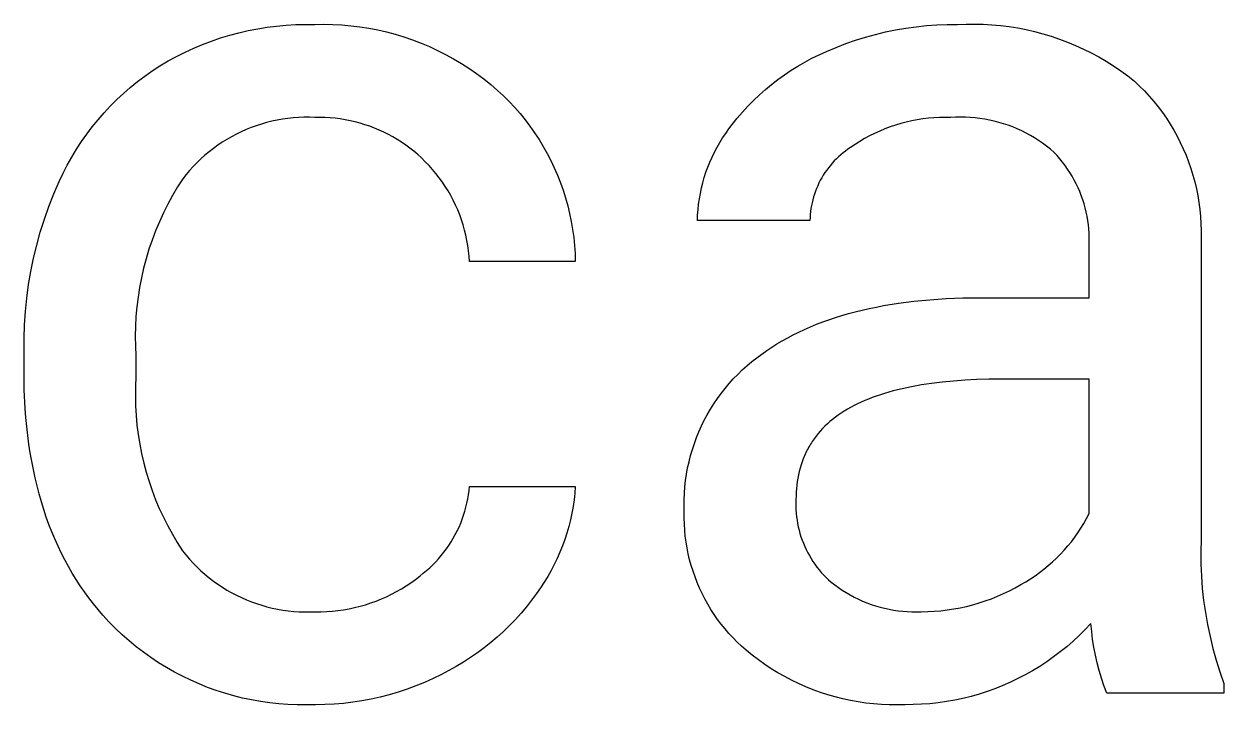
# Model space of a CAD drawing. Header units: millimetres. Extents: x 1422 to 6060, y -58 to 3182.
# Drawn here: x 4941.51 to 4984.08, y 145.73 to 169.88 of the extents above; entities that cross this region are included whole.
import ezdxf

# ---------------------------------------------------------------- set-up
doc = ezdxf.new("R2010")
doc.units = ezdxf.units.MM
doc.header["$MEASUREMENT"] = 0
doc.layers.add('Domyślny', color=7, linetype='Continuous', true_color=0x000000)

msp = doc.modelspace()

# ---------------------------------------------------------------- linework, layer by layer
at = {"layer": 'Domyślny'}
for p, q in [((4950.471, 169.805), (4950.809, 169.836)), ((4950.809, 169.836), (4951.148, 169.856)), ((4951.148, 169.856), (4951.487, 169.864)), ((4951.487, 169.864), (4951.826, 169.862)), ((4951.826, 169.862), (4952.147, 169.867)), ((4952.147, 169.867), (4952.468, 169.861)), ((4952.468, 169.861), (4952.788, 169.844)), ((4952.788, 169.844), (4953.108, 169.816)), ((4973.517, 169.82), (4973.884, 169.846)), ((4973.884, 169.846), (4974.251, 169.86)), ((4974.251, 169.86), (4974.618, 169.862)), ((4974.618, 169.862), (4974.925, 169.874)), ((4974.925, 169.874), (4975.231, 169.877)), ((4975.231, 169.877), (4975.538, 169.869)), ((4975.538, 169.869), (4975.844, 169.852)), ((4975.844, 169.852), (4976.15, 169.823)), ((4948.484, 169.382), (4948.808, 169.48)), ((4948.808, 169.48), (4949.136, 169.567)), ((4949.136, 169.567), (4949.467, 169.643)), ((4949.467, 169.643), (4949.8, 169.708)), ((4949.8, 169.708), (4950.135, 169.762)), ((4950.135, 169.762), (4950.471, 169.805)), ((4953.108, 169.816), (4953.427, 169.777)), ((4953.427, 169.777), (4953.744, 169.727)), ((4953.744, 169.727), (4954.059, 169.666)), ((4954.059, 169.666), (4954.372, 169.595)), ((4954.372, 169.595), (4954.682, 169.512)), ((4954.682, 169.512), (4954.989, 169.419)), ((4954.989, 169.419), (4955.293, 169.316)), ((4971.004, 169.303), (4971.355, 169.412)), ((4971.355, 169.412), (4971.709, 169.509)), ((4971.709, 169.509), (4972.066, 169.595)), ((4972.066, 169.595), (4972.426, 169.669)), ((4972.426, 169.669), (4972.788, 169.731)), ((4972.788, 169.731), (4973.152, 169.782)), ((4973.152, 169.782), (4973.517, 169.82)), ((4976.15, 169.823), (4976.454, 169.785)), ((4976.454, 169.785), (4976.757, 169.736)), ((4976.757, 169.736), (4977.058, 169.678)), ((4977.058, 169.678), (4977.357, 169.609)), ((4977.357, 169.609), (4977.653, 169.53)), ((4977.653, 169.53), (4977.947, 169.442)), ((4977.947, 169.442), (4978.238, 169.343)), ((4947.223, 168.882), (4947.532, 169.023)), ((4947.532, 169.023), (4947.845, 169.153)), ((4947.845, 169.153), (4948.162, 169.273)), ((4948.162, 169.273), (4948.484, 169.382)), ((4955.293, 169.316), (4955.593, 169.202)), ((4955.593, 169.202), (4955.889, 169.077)), ((4955.889, 169.077), (4956.181, 168.943)), ((4969.977, 168.907), (4970.315, 169.05)), ((4970.315, 169.05), (4970.658, 169.182)), ((4970.658, 169.182), (4971.004, 169.303)), ((4978.238, 169.343), (4978.525, 169.235)), ((4978.525, 169.235), (4978.808, 169.117)), ((4978.808, 169.117), (4979.087, 168.99)), ((4979.087, 168.99), (4979.362, 168.854)), ((4946.328, 168.399), (4946.621, 168.57)), ((4946.621, 168.57), (4946.919, 168.731)), ((4946.919, 168.731), (4947.223, 168.882)), ((4956.181, 168.943), (4956.467, 168.799)), ((4956.467, 168.799), (4956.749, 168.645)), ((4956.749, 168.645), (4957.025, 168.481)), ((4969.209, 168.529), (4969.46, 168.664)), ((4969.46, 168.664), (4969.716, 168.79)), ((4969.716, 168.79), (4969.977, 168.907)), ((4979.362, 168.854), (4979.632, 168.708)), ((4979.632, 168.708), (4979.897, 168.554)), ((4979.897, 168.554), (4980.157, 168.391)), ((4945.792, 168.033), (4946.057, 168.221)), ((4946.057, 168.221), (4946.328, 168.399)), ((4957.025, 168.481), (4957.295, 168.307)), ((4957.295, 168.307), (4957.559, 168.125)), ((4968.483, 168.076), (4968.719, 168.235)), ((4968.719, 168.235), (4968.962, 168.387)), ((4968.962, 168.387), (4969.209, 168.529)), ((4980.157, 168.391), (4980.411, 168.219)), ((4980.411, 168.219), (4980.659, 168.039)), ((4945.282, 167.632), (4945.533, 167.837)), ((4945.533, 167.837), (4945.792, 168.033)), ((4957.559, 168.125), (4957.817, 167.934)), ((4957.817, 167.934), (4958.068, 167.733)), ((4958.068, 167.733), (4958.312, 167.525)), ((4967.807, 167.551), (4968.026, 167.734)), ((4968.026, 167.734), (4968.252, 167.909)), ((4968.252, 167.909), (4968.483, 168.076)), ((4980.659, 168.039), (4980.901, 167.85)), ((4980.901, 167.85), (4981.081, 167.679)), ((4944.8, 167.196), (4945.037, 167.418)), ((4945.037, 167.418), (4945.282, 167.632)), ((4958.312, 167.525), (4958.52, 167.33)), ((4958.52, 167.33), (4958.722, 167.128)), ((4967.387, 167.165), (4967.594, 167.362)), ((4967.594, 167.362), (4967.807, 167.551)), ((4981.081, 167.679), (4981.255, 167.503)), ((4981.255, 167.503), (4981.424, 167.32)), ((4981.424, 167.32), (4981.585, 167.132)), ((4944.35, 166.729), (4944.571, 166.967)), ((4944.571, 166.967), (4944.8, 167.196)), ((4958.722, 167.128), (4958.917, 166.919)), ((4958.917, 166.919), (4959.105, 166.704)), ((4966.995, 166.75), (4967.188, 166.961)), ((4967.188, 166.961), (4967.387, 167.165)), ((4981.585, 167.132), (4981.741, 166.938)), ((4981.741, 166.938), (4981.889, 166.739)), ((4943.932, 166.232), (4944.137, 166.484)), ((4944.137, 166.484), (4944.35, 166.729)), ((4950.303, 166.427), (4950.117, 166.381)), ((4950.491, 166.467), (4950.303, 166.427)), ((4950.679, 166.501), (4950.491, 166.467)), ((4950.869, 166.528), (4950.679, 166.501)), ((4951.06, 166.548), (4950.869, 166.528)), ((4951.251, 166.562), (4951.06, 166.548)), ((4951.443, 166.569), (4951.251, 166.562)), ((4951.634, 166.569), (4951.443, 166.569)), ((4951.826, 166.563), (4951.634, 166.569)), ((4952.007, 166.565), (4951.826, 166.563)), ((4952.187, 166.561), (4952.007, 166.565)), ((4952.367, 166.55), (4952.187, 166.561)), ((4952.547, 166.534), (4952.367, 166.55)), ((4952.726, 166.511), (4952.547, 166.534)), ((4952.904, 166.483), (4952.726, 166.511)), ((4953.082, 166.448), (4952.904, 166.483)), ((4953.258, 166.407), (4953.082, 166.448)), ((4959.105, 166.704), (4959.285, 166.483)), ((4959.285, 166.483), (4959.458, 166.255)), ((4966.632, 166.31), (4966.81, 166.533)), ((4966.81, 166.533), (4966.995, 166.75)), ((4972.998, 166.444), (4972.804, 166.4)), ((4973.193, 166.482), (4972.998, 166.444)), ((4973.39, 166.512), (4973.193, 166.482)), ((4973.588, 166.536), (4973.39, 166.512)), ((4973.786, 166.553), (4973.588, 166.536)), ((4973.985, 166.563), (4973.786, 166.553)), ((4974.184, 166.567), (4973.985, 166.563)), ((4974.383, 166.563), (4974.184, 166.567)), ((4974.555, 166.573), (4974.383, 166.563)), ((4974.728, 166.576), (4974.555, 166.573)), ((4974.901, 166.574), (4974.728, 166.576)), ((4975.073, 166.566), (4974.901, 166.574)), ((4975.246, 166.551), (4975.073, 166.566)), ((4975.417, 166.531), (4975.246, 166.551)), ((4975.588, 166.505), (4975.417, 166.531)), ((4975.758, 166.473), (4975.588, 166.505)), ((4975.926, 166.435), (4975.758, 166.473)), ((4976.093, 166.391), (4975.926, 166.435)), ((4981.889, 166.739), (4982.031, 166.535)), ((4982.031, 166.535), (4982.166, 166.327)), ((4943.737, 165.973), (4943.932, 166.232)), ((4949.217, 166.055), (4949.044, 165.971)), ((4949.392, 166.132), (4949.217, 166.055)), ((4949.57, 166.204), (4949.392, 166.132)), ((4949.75, 166.269), (4949.57, 166.204)), ((4949.933, 166.328), (4949.75, 166.269)), ((4950.117, 166.381), (4949.933, 166.328)), ((4953.432, 166.361), (4953.258, 166.407)), ((4953.605, 166.308), (4953.432, 166.361)), ((4953.776, 166.25), (4953.605, 166.308)), ((4953.944, 166.186), (4953.776, 166.25)), ((4954.111, 166.116), (4953.944, 166.186)), ((4954.275, 166.041), (4954.111, 166.116)), ((4954.436, 165.96), (4954.275, 166.041)), ((4959.458, 166.255), (4959.622, 166.022)), ((4959.622, 166.022), (4959.779, 165.783)), ((4966.292, 165.839), (4966.4, 166)), ((4966.4, 166), (4966.513, 166.157)), ((4966.513, 166.157), (4966.632, 166.31)), ((4971.681, 166), (4971.503, 165.911)), ((4971.862, 166.082), (4971.681, 166)), ((4972.046, 166.159), (4971.862, 166.082)), ((4972.232, 166.229), (4972.046, 166.159)), ((4972.42, 166.293), (4972.232, 166.229)), ((4972.611, 166.35), (4972.42, 166.293)), ((4972.804, 166.4), (4972.611, 166.35)), ((4976.259, 166.342), (4976.093, 166.391)), ((4976.422, 166.286), (4976.259, 166.342)), ((4976.584, 166.226), (4976.422, 166.286)), ((4976.743, 166.159), (4976.584, 166.226)), ((4976.9, 166.087), (4976.743, 166.159)), ((4977.055, 166.01), (4976.9, 166.087)), ((4977.207, 165.927), (4977.055, 166.01)), ((4982.166, 166.327), (4982.293, 166.114)), ((4982.293, 166.114), (4982.413, 165.896)), ((4943.372, 165.436), (4943.55, 165.708)), ((4943.55, 165.708), (4943.737, 165.973)), ((4948.386, 165.579), (4948.231, 165.467)), ((4948.546, 165.685), (4948.386, 165.579)), ((4948.708, 165.786), (4948.546, 165.685)), ((4948.875, 165.882), (4948.708, 165.786)), ((4949.044, 165.971), (4948.875, 165.882)), ((4954.595, 165.874), (4954.436, 165.96)), ((4954.75, 165.782), (4954.595, 165.874)), ((4954.903, 165.685), (4954.75, 165.782)), ((4955.052, 165.583), (4954.903, 165.685)), ((4955.197, 165.476), (4955.052, 165.583)), ((4959.779, 165.783), (4959.927, 165.539)), ((4966.093, 165.506), (4966.189, 165.674)), ((4966.189, 165.674), (4966.292, 165.839)), ((4970.988, 165.608), (4970.824, 165.495)), ((4971.156, 165.715), (4970.988, 165.608)), ((4971.328, 165.816), (4971.156, 165.715)), ((4971.503, 165.911), (4971.328, 165.816)), ((4977.355, 165.84), (4977.207, 165.927)), ((4977.501, 165.747), (4977.355, 165.84)), ((4977.643, 165.649), (4977.501, 165.747)), ((4977.782, 165.546), (4977.643, 165.649)), ((4982.413, 165.896), (4982.526, 165.675)), ((4982.526, 165.675), (4982.631, 165.45)), ((4943.045, 164.876), (4943.204, 165.159)), ((4943.204, 165.159), (4943.372, 165.436)), ((4947.931, 165.227), (4947.788, 165.099)), ((4948.079, 165.349), (4947.931, 165.227)), ((4948.231, 165.467), (4948.079, 165.349)), ((4955.339, 165.364), (4955.197, 165.476)), ((4955.477, 165.248), (4955.339, 165.364)), ((4955.611, 165.127), (4955.477, 165.248)), ((4959.927, 165.539), (4960.067, 165.29)), ((4960.067, 165.29), (4960.199, 165.036)), ((4965.839, 164.983), (4965.918, 165.161)), ((4965.918, 165.161), (4966.003, 165.335)), ((4966.003, 165.335), (4966.093, 165.506)), ((4970.404, 165.171), (4970.327, 165.098)), ((4970.484, 165.242), (4970.404, 165.171)), ((4970.565, 165.309), (4970.484, 165.242)), ((4970.649, 165.374), (4970.565, 165.309)), ((4970.736, 165.436), (4970.649, 165.374)), ((4970.824, 165.495), (4970.736, 165.436)), ((4977.917, 165.438), (4977.782, 165.546)), ((4978.049, 165.326), (4977.917, 165.438)), ((4978.152, 165.215), (4978.049, 165.326)), ((4978.252, 165.1), (4978.152, 165.215)), ((4982.631, 165.45), (4982.728, 165.222)), ((4982.728, 165.222), (4982.818, 164.99)), ((4942.896, 164.587), (4943.045, 164.876)), ((4947.515, 164.83), (4947.386, 164.688)), ((4947.649, 164.967), (4947.515, 164.83)), ((4947.788, 165.099), (4947.649, 164.967)), ((4955.746, 164.995), (4955.611, 165.127)), ((4955.877, 164.86), (4955.746, 164.995)), ((4956.003, 164.719), (4955.877, 164.86)), ((4960.199, 165.036), (4960.321, 164.778)), ((4960.321, 164.778), (4960.435, 164.516)), ((4965.701, 164.621), (4965.767, 164.804)), ((4965.767, 164.804), (4965.839, 164.983)), ((4970.045, 164.781), (4969.982, 164.696)), ((4970.112, 164.864), (4970.045, 164.781)), ((4970.181, 164.944), (4970.112, 164.864)), ((4970.253, 165.022), (4970.181, 164.944)), ((4970.327, 165.098), (4970.253, 165.022)), ((4978.347, 164.982), (4978.252, 165.1)), ((4978.439, 164.861), (4978.347, 164.982)), ((4978.526, 164.736), (4978.439, 164.861)), ((4978.609, 164.609), (4978.526, 164.736)), ((4982.818, 164.99), (4982.899, 164.756)), ((4982.899, 164.756), (4982.973, 164.519)), ((4942.757, 164.294), (4942.896, 164.587)), ((4947.143, 164.392), (4946.956, 164.099)), ((4947.262, 164.542), (4947.143, 164.392)), ((4947.386, 164.688), (4947.262, 164.542)), ((4956.123, 164.575), (4956.003, 164.719)), ((4956.239, 164.426), (4956.123, 164.575)), ((4956.35, 164.273), (4956.239, 164.426)), ((4960.435, 164.516), (4960.539, 164.25)), ((4965.588, 164.251), (4965.641, 164.437)), ((4965.641, 164.437), (4965.701, 164.621)), ((4969.757, 164.336), (4969.709, 164.241)), ((4969.809, 164.429), (4969.757, 164.336)), ((4969.863, 164.52), (4969.809, 164.429)), ((4969.921, 164.609), (4969.863, 164.52)), ((4969.982, 164.696), (4969.921, 164.609)), ((4978.688, 164.479), (4978.609, 164.609)), ((4978.762, 164.346), (4978.688, 164.479)), ((4978.832, 164.211), (4978.762, 164.346)), ((4982.973, 164.519), (4983.038, 164.279)), ((4942.567, 163.855), (4942.757, 164.294)), ((4946.956, 164.099), (4946.779, 163.799)), ((4956.455, 164.117), (4956.35, 164.273)), ((4956.554, 163.957), (4956.455, 164.117)), ((4956.648, 163.794), (4956.554, 163.957)), ((4960.539, 164.25), (4960.635, 163.981)), ((4960.635, 163.981), (4960.721, 163.709)), ((4965.468, 163.682), (4965.501, 163.873)), ((4965.501, 163.873), (4965.541, 164.063)), ((4965.541, 164.063), (4965.588, 164.251)), ((4969.583, 163.949), (4969.548, 163.849)), ((4969.622, 164.048), (4969.583, 163.949)), ((4969.664, 164.145), (4969.622, 164.048)), ((4969.709, 164.241), (4969.664, 164.145)), ((4978.897, 164.074), (4978.832, 164.211)), ((4978.958, 163.934), (4978.897, 164.074)), ((4979.014, 163.793), (4978.958, 163.934)), ((4983.038, 164.279), (4983.095, 164.037)), ((4983.095, 164.037), (4983.144, 163.794)), ((4942.393, 163.41), (4942.567, 163.855)), ((4946.613, 163.493), (4946.457, 163.182)), ((4946.779, 163.799), (4946.613, 163.493)), ((4956.737, 163.627), (4956.648, 163.794)), ((4956.819, 163.458), (4956.737, 163.627)), ((4956.895, 163.285), (4956.819, 163.458)), ((4960.721, 163.709), (4960.798, 163.434)), ((4965.42, 163.298), (4965.441, 163.49)), ((4965.441, 163.49), (4965.468, 163.682)), ((4969.463, 163.542), (4969.441, 163.438)), ((4969.488, 163.645), (4969.463, 163.542)), ((4969.516, 163.747), (4969.488, 163.645)), ((4969.548, 163.849), (4969.516, 163.747)), ((4979.064, 163.649), (4979.014, 163.793)), ((4979.11, 163.504), (4979.064, 163.649)), ((4979.151, 163.358), (4979.11, 163.504)), ((4983.144, 163.794), (4983.184, 163.549)), ((4983.184, 163.549), (4983.216, 163.303)), ((4942.233, 162.959), (4942.393, 163.41)), ((4946.457, 163.182), (4946.312, 162.865)), ((4956.966, 163.111), (4956.895, 163.285)), ((4957.03, 162.933), (4956.966, 163.111)), ((4960.798, 163.434), (4960.865, 163.156)), ((4960.865, 163.156), (4960.923, 162.877)), ((4965.4, 162.911), (4965.406, 163.104)), ((4965.406, 163.104), (4965.42, 163.298)), ((4969.398, 163.123), (4969.391, 163.017)), ((4969.409, 163.228), (4969.398, 163.123)), ((4969.423, 163.333), (4969.409, 163.228)), ((4969.441, 163.438), (4969.423, 163.333)), ((4979.187, 163.21), (4979.151, 163.358)), ((4979.218, 163.061), (4979.187, 163.21)), ((4979.244, 162.912), (4979.218, 163.061)), ((4983.216, 163.303), (4983.24, 163.056)), ((4983.24, 163.056), (4983.255, 162.808)), ((4942.089, 162.502), (4942.233, 162.959)), ((4946.312, 162.865), (4946.178, 162.544)), ((4957.088, 162.754), (4957.03, 162.933)), ((4957.14, 162.573), (4957.088, 162.754)), ((4960.923, 162.877), (4960.971, 162.595)), ((4960.971, 162.595), (4961.01, 162.312)), ((4969.387, 162.911), (4965.4, 162.911)), ((4969.391, 163.017), (4969.387, 162.911)), ((4979.265, 162.761), (4979.244, 162.912)), ((4979.281, 162.61), (4979.265, 162.761)), ((4979.291, 162.458), (4979.281, 162.61)), ((4983.255, 162.808), (4983.262, 162.56)), ((4941.961, 162.042), (4942.089, 162.502)), ((4946.055, 162.218), (4945.944, 161.889)), ((4946.178, 162.544), (4946.055, 162.218)), ((4957.185, 162.39), (4957.14, 162.573)), ((4957.224, 162.206), (4957.185, 162.39)), ((4957.256, 162.02), (4957.224, 162.206)), ((4961.01, 162.312), (4961.039, 162.028)), ((4979.297, 162.306), (4979.291, 162.458)), ((4979.297, 162.154), (4979.297, 162.306)), ((4983.262, 162.56), (4983.26, 162.311)), ((4983.26, 162.311), (4983.26, 151.598)), ((4941.849, 161.577), (4941.961, 162.042)), ((4945.944, 161.889), (4945.843, 161.556)), ((4957.282, 161.833), (4957.256, 162.02)), ((4957.302, 161.646), (4957.282, 161.833)), ((4961.039, 162.028), (4961.058, 161.743)), ((4961.058, 161.743), (4961.067, 161.458)), ((4979.292, 162.002), (4979.297, 162.154)), ((4979.292, 160.173), (4979.292, 162.002)), ((4941.752, 161.108), (4941.849, 161.577)), ((4945.843, 161.556), (4945.754, 161.219)), ((4957.315, 161.458), (4957.302, 161.646)), ((4961.067, 161.458), (4957.315, 161.458)), ((4941.672, 160.637), (4941.752, 161.108)), ((4945.754, 161.219), (4945.677, 160.88)), ((4941.607, 160.163), (4941.672, 160.637)), ((4945.611, 160.538), (4945.557, 160.194)), ((4945.677, 160.88), (4945.611, 160.538)), ((4941.559, 159.687), (4941.607, 160.163)), ((4945.557, 160.194), (4945.514, 159.849)), ((4972.53, 159.978), (4973.075, 160.048)), ((4973.075, 160.048), (4973.638, 160.103)), ((4973.638, 160.103), (4974.219, 160.141)), ((4974.219, 160.141), (4974.817, 160.165)), ((4974.817, 160.165), (4975.433, 160.173)), ((4975.433, 160.173), (4979.292, 160.173)), ((4941.527, 159.209), (4941.559, 159.687)), ((4945.514, 159.849), (4945.484, 159.502)), ((4970.758, 159.609), (4970.998, 159.674)), ((4970.998, 159.674), (4971.242, 159.734)), ((4971.242, 159.734), (4971.491, 159.791)), ((4971.491, 159.791), (4971.744, 159.843)), ((4971.744, 159.843), (4972.001, 159.892)), ((4972.001, 159.892), (4972.53, 159.978)), ((4941.512, 158.731), (4941.527, 159.209)), ((4945.484, 159.502), (4945.465, 159.155)), ((4969.41, 159.142), (4969.623, 159.23)), ((4969.623, 159.23), (4969.842, 159.313)), ((4969.842, 159.313), (4970.064, 159.393)), ((4970.064, 159.393), (4970.291, 159.469)), ((4970.291, 159.469), (4970.522, 159.541)), ((4970.522, 159.541), (4970.758, 159.609)), ((4945.465, 159.155), (4945.458, 158.807)), ((4945.458, 158.807), (4945.464, 158.459)), ((4968.599, 158.752), (4968.795, 158.855)), ((4968.795, 158.855), (4968.995, 158.955)), ((4968.995, 158.955), (4969.2, 159.05)), ((4969.2, 159.05), (4969.41, 159.142)), ((4941.512, 158.253), (4941.512, 158.731)), ((4945.464, 158.459), (4945.481, 158.111)), ((4967.858, 158.3), (4968.036, 158.419)), ((4968.036, 158.419), (4968.219, 158.534)), ((4968.219, 158.534), (4968.407, 158.645)), ((4968.407, 158.645), (4968.599, 158.752)), ((4941.512, 157.586), (4941.512, 158.253)), ((4945.481, 158.111), (4945.481, 157.364)), ((4967.326, 157.906), (4967.502, 158.045)), ((4967.502, 158.045), (4967.683, 158.177)), ((4967.683, 158.177), (4967.858, 158.3)), ((4941.523, 156.908), (4941.512, 157.586)), ((4966.826, 157.454), (4966.988, 157.611)), ((4966.988, 157.611), (4967.154, 157.761)), ((4967.154, 157.761), (4967.326, 157.906)), ((4945.481, 157.364), (4945.465, 157.023)), ((4966.376, 156.954), (4966.52, 157.126)), ((4966.52, 157.126), (4966.671, 157.293)), ((4966.671, 157.293), (4966.826, 157.454)), ((4973.343, 157.082), (4972.995, 157.019)), ((4973.706, 157.136), (4973.343, 157.082)), ((4974.084, 157.182), (4973.706, 157.136)), ((4974.475, 157.22), (4974.084, 157.182)), ((4974.881, 157.249), (4974.475, 157.22)), ((4975.301, 157.27), (4974.881, 157.249)), ((4975.735, 157.282), (4975.301, 157.27)), ((4976.184, 157.287), (4975.735, 157.282)), ((4979.292, 157.287), (4976.184, 157.287)), ((4979.292, 152.519), (4979.292, 157.287)), ((4941.556, 156.247), (4941.523, 156.908)), ((4945.465, 157.023), (4945.461, 156.681)), ((4945.461, 156.681), (4945.468, 156.339)), ((4966.106, 156.595), (4966.238, 156.777)), ((4966.238, 156.777), (4966.376, 156.954)), ((4971.601, 156.634), (4971.464, 156.581)), ((4971.742, 156.686), (4971.601, 156.634)), ((4971.886, 156.735), (4971.742, 156.686)), ((4972.034, 156.782), (4971.886, 156.735)), ((4972.185, 156.826), (4972.034, 156.782)), ((4972.34, 156.869), (4972.185, 156.826)), ((4972.498, 156.91), (4972.34, 156.869)), ((4972.66, 156.948), (4972.498, 156.91)), ((4972.995, 157.019), (4972.66, 156.948)), ((4941.581, 155.924), (4941.556, 156.247)), ((4945.468, 156.339), (4945.487, 155.998)), ((4965.748, 156.025), (4965.861, 156.219)), ((4965.861, 156.219), (4965.98, 156.409)), ((4965.98, 156.409), (4966.106, 156.595)), ((4970.717, 156.218), (4970.605, 156.15)), ((4970.832, 156.284), (4970.717, 156.218)), ((4970.952, 156.347), (4970.832, 156.284)), ((4971.074, 156.409), (4970.952, 156.347)), ((4971.201, 156.468), (4971.074, 156.409)), ((4971.331, 156.526), (4971.201, 156.468)), ((4971.464, 156.581), (4971.331, 156.526)), ((4941.611, 155.605), (4941.581, 155.924)), ((4945.487, 155.998), (4945.518, 155.658)), ((4965.543, 155.626), (4965.642, 155.827)), ((4965.642, 155.827), (4965.748, 156.025)), ((4970.192, 155.858), (4970.097, 155.78)), ((4970.29, 155.934), (4970.192, 155.858)), ((4970.391, 156.008), (4970.29, 155.934)), ((4970.496, 156.08), (4970.391, 156.008)), ((4970.605, 156.15), (4970.496, 156.08)), ((4941.646, 155.291), (4941.611, 155.605)), ((4945.518, 155.658), (4945.561, 155.319)), ((4965.366, 155.213), (4965.451, 155.421)), ((4965.451, 155.421), (4965.543, 155.626)), ((4969.756, 155.446), (4969.679, 155.357)), ((4969.836, 155.532), (4969.756, 155.446)), ((4969.919, 155.617), (4969.836, 155.532)), ((4970.007, 155.699), (4969.919, 155.617)), ((4970.097, 155.78), (4970.007, 155.699)), ((4941.687, 154.981), (4941.646, 155.291)), ((4941.734, 154.676), (4941.687, 154.981)), ((4945.561, 155.319), (4945.615, 154.981)), ((4945.615, 154.981), (4945.681, 154.646)), ((4965.218, 154.789), (4965.289, 155.002)), ((4965.289, 155.002), (4965.366, 155.213)), ((4969.379, 154.932), (4969.35, 154.882)), ((4969.409, 154.981), (4969.379, 154.932)), ((4969.439, 155.03), (4969.409, 154.981)), ((4969.471, 155.078), (4969.439, 155.03)), ((4969.503, 155.126), (4969.471, 155.078)), ((4969.537, 155.173), (4969.503, 155.126)), ((4969.571, 155.22), (4969.537, 155.173)), ((4969.606, 155.266), (4969.571, 155.22)), ((4969.642, 155.312), (4969.606, 155.266)), ((4969.679, 155.357), (4969.642, 155.312)), ((4941.786, 154.375), (4941.734, 154.676)), ((4945.681, 154.646), (4945.758, 154.313)), ((4965.1, 154.356), (4965.155, 154.574)), ((4965.155, 154.574), (4965.218, 154.789)), ((4969.172, 154.519), (4969.151, 154.465)), ((4969.195, 154.572), (4969.172, 154.519)), ((4969.219, 154.625), (4969.195, 154.572)), ((4969.243, 154.678), (4969.219, 154.625)), ((4969.269, 154.73), (4969.243, 154.678)), ((4969.295, 154.781), (4969.269, 154.73)), ((4969.322, 154.832), (4969.295, 154.781)), ((4969.35, 154.882), (4969.322, 154.832)), ((4941.843, 154.079), (4941.786, 154.375)), ((4945.758, 154.313), (4945.846, 153.983)), ((4965.011, 153.916), (4965.051, 154.137)), ((4965.051, 154.137), (4965.1, 154.356)), ((4969.039, 154.13), (4969.008, 154.014)), ((4969.072, 154.244), (4969.039, 154.13)), ((4969.11, 154.355), (4969.072, 154.244)), ((4969.151, 154.465), (4969.11, 154.355)), ((4941.906, 153.788), (4941.843, 154.079)), ((4941.974, 153.501), (4941.906, 153.788)), ((4945.846, 153.983), (4945.946, 153.656)), ((4945.946, 153.656), (4946.057, 153.333)), ((4964.953, 153.471), (4964.978, 153.694)), ((4964.978, 153.694), (4965.011, 153.916)), ((4968.958, 153.776), (4968.939, 153.654)), ((4968.982, 153.896), (4968.958, 153.776)), ((4969.008, 154.014), (4968.982, 153.896)), ((4942.048, 153.218), (4941.974, 153.501)), ((4946.057, 153.333), (4946.178, 153.013)), ((4957.279, 153.186), (4957.299, 153.334)), ((4957.299, 153.334), (4957.315, 153.483)), ((4957.315, 153.483), (4961.067, 153.483)), ((4961.048, 153.243), (4961.021, 153.004)), ((4961.067, 153.483), (4961.048, 153.243)), ((4964.926, 153.023), (4964.935, 153.247)), ((4964.935, 153.247), (4964.953, 153.471)), ((4968.901, 153.275), (4968.896, 153.145)), ((4968.91, 153.404), (4968.901, 153.275)), ((4968.923, 153.53), (4968.91, 153.404)), ((4968.939, 153.654), (4968.923, 153.53)), ((4942.127, 152.941), (4942.048, 153.218)), ((4942.212, 152.667), (4942.127, 152.941)), ((4946.178, 153.013), (4946.311, 152.699)), ((4957.189, 152.747), (4957.224, 152.892)), ((4957.224, 152.892), (4957.254, 153.039)), ((4957.254, 153.039), (4957.279, 153.186)), ((4961.021, 153.004), (4960.986, 152.766)), ((4964.924, 152.799), (4964.926, 153.023)), ((4968.894, 153.012), (4968.89, 152.891)), ((4968.89, 152.891), (4968.89, 152.769)), ((4968.896, 153.145), (4968.894, 153.012)), ((4942.302, 152.398), (4942.212, 152.667)), ((4942.398, 152.134), (4942.302, 152.398)), ((4946.311, 152.699), (4946.454, 152.388)), ((4946.454, 152.388), (4946.608, 152.083)), ((4957.054, 152.319), (4957.104, 152.46)), ((4957.104, 152.46), (4957.149, 152.603)), ((4957.149, 152.603), (4957.189, 152.747)), ((4960.943, 152.529), (4960.892, 152.294)), ((4960.986, 152.766), (4960.943, 152.529)), ((4964.929, 152.574), (4964.924, 152.799)), ((4964.928, 152.361), (4964.929, 152.574)), ((4968.89, 152.769), (4968.894, 152.647)), ((4968.894, 152.647), (4968.902, 152.526)), ((4968.902, 152.526), (4968.914, 152.405)), ((4968.914, 152.405), (4968.93, 152.284)), ((4979.201, 152.345), (4979.292, 152.519)), ((4942.499, 151.875), (4942.398, 152.134)), ((4946.608, 152.083), (4946.773, 151.784)), ((4956.878, 151.908), (4956.941, 152.043)), ((4956.941, 152.043), (4957, 152.18)), ((4957, 152.18), (4957.054, 152.319)), ((4960.834, 152.061), (4960.767, 151.829)), ((4960.892, 152.294), (4960.834, 152.061)), ((4964.934, 152.147), (4964.928, 152.361)), ((4964.947, 151.934), (4964.934, 152.147)), ((4968.93, 152.284), (4968.951, 152.164)), ((4968.951, 152.164), (4968.975, 152.045)), ((4968.975, 152.045), (4969.003, 151.927)), ((4978.893, 151.841), (4979.001, 152.005)), ((4979.001, 152.005), (4979.104, 152.173)), ((4979.104, 152.173), (4979.201, 152.345)), ((4942.606, 151.62), (4942.499, 151.875)), ((4942.718, 151.369), (4942.606, 151.62)), ((4946.773, 151.784), (4946.947, 151.49)), ((4956.661, 151.516), (4956.738, 151.644)), ((4956.738, 151.644), (4956.81, 151.775)), ((4956.81, 151.775), (4956.878, 151.908)), ((4960.693, 151.6), (4960.611, 151.374)), ((4960.767, 151.829), (4960.693, 151.6)), ((4964.968, 151.722), (4964.947, 151.934)), ((4964.996, 151.51), (4964.968, 151.722)), ((4969.003, 151.927), (4969.035, 151.809)), ((4969.035, 151.809), (4969.071, 151.693)), ((4969.071, 151.693), (4969.112, 151.578)), ((4969.112, 151.578), (4969.155, 151.465)), ((4978.661, 151.523), (4978.78, 151.68)), ((4978.78, 151.68), (4978.893, 151.841)), ((4983.26, 151.598), (4983.25, 151.165)), ((4942.835, 151.123), (4942.718, 151.369)), ((4942.958, 150.882), (4942.835, 151.123)), ((4946.947, 151.49), (4947.131, 151.202)), ((4947.131, 151.202), (4947.252, 151.052)), ((4956.312, 151.031), (4956.405, 151.147)), ((4956.405, 151.147), (4956.495, 151.267)), ((4956.495, 151.267), (4956.58, 151.39)), ((4956.58, 151.39), (4956.661, 151.516)), ((4960.522, 151.151), (4960.425, 150.931)), ((4960.611, 151.374), (4960.522, 151.151)), ((4965.031, 151.3), (4964.996, 151.51)), ((4965.073, 151.09), (4965.031, 151.3)), ((4969.155, 151.465), (4969.203, 151.353)), ((4969.203, 151.353), (4969.254, 151.243)), ((4969.254, 151.243), (4969.31, 151.134)), ((4969.31, 151.134), (4969.368, 151.028)), ((4978.273, 151.078), (4978.407, 151.222)), ((4978.407, 151.222), (4978.536, 151.371)), ((4978.536, 151.371), (4978.661, 151.523)), ((4983.25, 151.165), (4983.255, 150.732)), ((4943.087, 150.645), (4942.958, 150.882)), ((4947.252, 151.052), (4947.377, 150.905)), ((4947.377, 150.905), (4947.508, 150.764)), ((4947.508, 150.764), (4947.643, 150.626)), ((4955.902, 150.597), (4956.01, 150.7)), ((4956.01, 150.7), (4956.114, 150.807)), ((4956.114, 150.807), (4956.215, 150.917)), ((4956.215, 150.917), (4956.312, 151.031)), ((4960.321, 150.714), (4960.21, 150.5)), ((4960.425, 150.931), (4960.321, 150.714)), ((4965.122, 150.883), (4965.073, 151.09)), ((4965.179, 150.677), (4965.122, 150.883)), ((4965.242, 150.473), (4965.179, 150.677)), ((4969.368, 151.028), (4969.431, 150.923)), ((4969.431, 150.923), (4969.496, 150.821)), ((4969.496, 150.821), (4969.565, 150.721)), ((4969.565, 150.721), (4969.638, 150.623)), ((4977.842, 150.674), (4977.99, 150.804)), ((4977.99, 150.804), (4978.134, 150.939)), ((4978.134, 150.939), (4978.273, 151.078)), ((4983.255, 150.732), (4983.273, 150.299)), ((4943.221, 150.412), (4943.087, 150.645)), ((4943.36, 150.185), (4943.221, 150.412)), ((4947.643, 150.626), (4947.783, 150.494)), ((4947.783, 150.494), (4947.928, 150.366)), ((4947.928, 150.366), (4948.077, 150.244)), ((4955.4, 150.187), (4955.558, 150.31)), ((4955.558, 150.31), (4955.675, 150.402)), ((4955.675, 150.402), (4955.79, 150.497)), ((4955.79, 150.497), (4955.902, 150.597)), ((4960.091, 150.291), (4959.966, 150.086)), ((4960.21, 150.5), (4960.091, 150.291)), ((4965.313, 150.272), (4965.242, 150.473)), ((4965.39, 150.073), (4965.313, 150.272)), ((4969.638, 150.623), (4969.714, 150.528)), ((4969.714, 150.528), (4969.792, 150.435)), ((4969.792, 150.435), (4969.874, 150.345)), ((4969.874, 150.345), (4969.959, 150.258)), ((4969.959, 150.258), (4970.047, 150.174)), ((4977.209, 150.207), (4977.373, 150.316)), ((4977.373, 150.316), (4977.533, 150.43)), ((4977.533, 150.43), (4977.69, 150.55)), ((4977.69, 150.55), (4977.842, 150.674)), ((4983.273, 150.299), (4983.306, 149.868)), ((4943.505, 149.961), (4943.36, 150.185)), ((4943.655, 149.743), (4943.505, 149.961)), ((4948.077, 150.244), (4948.23, 150.127)), ((4948.23, 150.127), (4948.386, 150.015)), ((4948.386, 150.015), (4948.547, 149.908)), ((4948.547, 149.908), (4948.711, 149.808)), ((4954.728, 149.754), (4954.901, 149.854)), ((4954.901, 149.854), (4955.071, 149.959)), ((4955.071, 149.959), (4955.237, 150.07)), ((4955.237, 150.07), (4955.4, 150.187)), ((4959.834, 149.885), (4959.695, 149.688)), ((4959.966, 150.086), (4959.834, 149.885)), ((4965.474, 149.876), (4965.39, 150.073)), ((4965.565, 149.683), (4965.474, 149.876)), ((4970.047, 150.174), (4970.138, 150.092)), ((4970.138, 150.092), (4970.267, 149.992)), ((4970.267, 149.992), (4970.4, 149.896)), ((4970.4, 149.896), (4970.535, 149.805)), ((4976.463, 149.785), (4976.668, 149.893)), ((4976.668, 149.893), (4976.87, 150.007)), ((4976.87, 150.007), (4977.041, 150.104)), ((4977.041, 150.104), (4977.209, 150.207)), ((4983.306, 149.868), (4983.353, 149.437)), ((4943.811, 149.529), (4943.655, 149.743)), ((4943.972, 149.319), (4943.811, 149.529)), ((4948.711, 149.808), (4948.879, 149.713)), ((4948.879, 149.713), (4949.05, 149.623)), ((4949.05, 149.623), (4949.224, 149.54)), ((4949.224, 149.54), (4949.4, 149.463)), ((4949.4, 149.463), (4949.579, 149.392)), ((4953.814, 149.35), (4954.002, 149.418)), ((4954.002, 149.418), (4954.188, 149.493)), ((4954.188, 149.493), (4954.371, 149.574)), ((4954.371, 149.574), (4954.551, 149.661)), ((4954.551, 149.661), (4954.728, 149.754)), ((4959.518, 149.448), (4959.333, 149.213)), ((4959.695, 149.688), (4959.518, 149.448)), ((4965.662, 149.493), (4965.565, 149.683)), ((4965.765, 149.306), (4965.662, 149.493)), ((4970.535, 149.805), (4970.674, 149.718)), ((4970.674, 149.718), (4970.816, 149.636)), ((4970.816, 149.636), (4970.96, 149.559)), ((4970.96, 149.559), (4971.108, 149.487)), ((4971.108, 149.487), (4971.257, 149.42)), ((4971.257, 149.42), (4971.409, 149.359)), ((4975.389, 149.352), (4975.609, 149.424)), ((4975.609, 149.424), (4975.827, 149.503)), ((4975.827, 149.503), (4976.042, 149.59)), ((4976.042, 149.59), (4976.254, 149.684)), ((4976.254, 149.684), (4976.463, 149.785)), ((4983.353, 149.437), (4983.415, 149.008)), ((4944.139, 149.114), (4943.972, 149.319)), ((4944.311, 148.913), (4944.139, 149.114)), ((4949.579, 149.392), (4949.761, 149.327)), ((4949.761, 149.327), (4949.944, 149.268)), ((4949.944, 149.268), (4950.13, 149.216)), ((4950.13, 149.216), (4950.317, 149.17)), ((4950.317, 149.17), (4950.506, 149.131)), ((4950.506, 149.131), (4950.696, 149.098)), ((4950.696, 149.098), (4950.887, 149.072)), ((4950.887, 149.072), (4951.078, 149.053)), ((4951.078, 149.053), (4951.271, 149.04)), ((4951.271, 149.04), (4951.463, 149.033)), ((4951.463, 149.033), (4951.656, 149.034)), ((4951.656, 149.034), (4951.849, 149.041)), ((4951.849, 149.041), (4952.049, 149.041)), ((4952.049, 149.041), (4952.248, 149.048)), ((4952.248, 149.048), (4952.448, 149.061)), ((4952.448, 149.061), (4952.647, 149.082)), ((4952.647, 149.082), (4952.845, 149.11)), ((4952.845, 149.11), (4953.042, 149.144)), ((4953.042, 149.144), (4953.238, 149.186)), ((4953.238, 149.186), (4953.432, 149.234)), ((4953.432, 149.234), (4953.624, 149.289)), ((4953.624, 149.289), (4953.814, 149.35)), ((4959.14, 148.985), (4958.94, 148.763)), ((4959.333, 149.213), (4959.14, 148.985)), ((4965.875, 149.123), (4965.765, 149.306)), ((4965.992, 148.944), (4965.875, 149.123)), ((4971.409, 149.359), (4971.562, 149.302)), ((4971.562, 149.302), (4971.718, 149.251)), ((4971.718, 149.251), (4971.875, 149.205)), ((4971.875, 149.205), (4972.033, 149.165)), ((4972.033, 149.165), (4972.193, 149.13)), ((4972.193, 149.13), (4972.354, 149.1)), ((4972.354, 149.1), (4972.516, 149.077)), ((4972.516, 149.077), (4972.679, 149.058)), ((4972.679, 149.058), (4972.842, 149.045)), ((4972.842, 149.045), (4973.006, 149.038)), ((4973.006, 149.038), (4973.169, 149.037)), ((4973.169, 149.037), (4973.333, 149.041)), ((4973.333, 149.041), (4973.565, 149.045)), ((4973.565, 149.045), (4973.796, 149.056)), ((4973.796, 149.056), (4974.027, 149.076)), ((4974.027, 149.076), (4974.258, 149.103)), ((4974.258, 149.103), (4974.487, 149.137)), ((4974.487, 149.137), (4974.715, 149.18)), ((4974.715, 149.18), (4974.941, 149.229)), ((4974.941, 149.229), (4975.166, 149.287)), ((4975.166, 149.287), (4975.389, 149.352)), ((4983.415, 149.008), (4983.49, 148.582)), ((4944.532, 148.675), (4944.311, 148.913)), ((4944.761, 148.444), (4944.532, 148.675)), ((4958.733, 148.548), (4958.519, 148.34)), ((4958.94, 148.763), (4958.733, 148.548)), ((4966.114, 148.769), (4965.992, 148.944)), ((4966.242, 148.599), (4966.114, 148.769)), ((4966.376, 148.432), (4966.242, 148.599)), ((4979.356, 148.622), (4979.153, 148.406)), ((4979.382, 148.341), (4979.356, 148.622)), ((4983.49, 148.582), (4983.58, 148.158)), ((4944.997, 148.221), (4944.761, 148.444)), ((4945.241, 148.007), (4944.997, 148.221)), ((4958.298, 148.139), (4958.071, 147.946)), ((4958.519, 148.34), (4958.298, 148.139)), ((4966.515, 148.271), (4966.376, 148.432)), ((4966.66, 148.114), (4966.515, 148.271)), ((4978.942, 148.197), (4978.724, 147.996)), ((4979.153, 148.406), (4978.942, 148.197)), ((4979.416, 148.061), (4979.382, 148.341)), ((4983.58, 148.158), (4983.683, 147.737)), ((4945.493, 147.8), (4945.241, 148.007)), ((4945.751, 147.603), (4945.493, 147.8)), ((4957.837, 147.76), (4957.597, 147.582)), ((4958.071, 147.946), (4957.837, 147.76)), ((4966.81, 147.962), (4966.66, 148.114)), ((4966.966, 147.816), (4966.81, 147.962)), ((4967.126, 147.675), (4966.966, 147.816)), ((4978.5, 147.801), (4978.269, 147.615)), ((4978.724, 147.996), (4978.5, 147.801)), ((4979.46, 147.782), (4979.416, 148.061)), ((4979.513, 147.505), (4979.46, 147.782)), ((4983.683, 147.737), (4983.8, 147.321)), ((4946.015, 147.414), (4945.751, 147.603)), ((4946.286, 147.234), (4946.015, 147.414)), ((4957.352, 147.412), (4957.101, 147.25)), ((4957.597, 147.582), (4957.352, 147.412)), ((4967.34, 147.5), (4967.126, 147.675)), ((4967.56, 147.332), (4967.34, 147.5)), ((4967.786, 147.172), (4967.56, 147.332)), ((4978.032, 147.436), (4977.789, 147.265)), ((4978.269, 147.615), (4978.032, 147.436)), ((4979.575, 147.23), (4979.513, 147.505)), ((4983.8, 147.321), (4983.931, 146.908)), ((4946.563, 147.064), (4946.286, 147.234)), ((4946.845, 146.903), (4946.563, 147.064)), ((4947.133, 146.752), (4946.845, 146.903)), ((4956.583, 146.951), (4956.318, 146.815)), ((4956.845, 147.096), (4956.583, 146.951)), ((4957.101, 147.25), (4956.845, 147.096)), ((4968.017, 147.019), (4967.786, 147.172)), ((4968.253, 146.875), (4968.017, 147.019)), ((4968.494, 146.738), (4968.253, 146.875)), ((4977.287, 146.949), (4977.028, 146.803)), ((4977.541, 147.103), (4977.287, 146.949)), ((4977.789, 147.265), (4977.541, 147.103)), ((4979.647, 146.957), (4979.575, 147.23)), ((4979.727, 146.687), (4979.647, 146.957)), ((4983.931, 146.908), (4984.075, 146.499)), ((4947.426, 146.611), (4947.133, 146.752)), ((4947.723, 146.48), (4947.426, 146.611)), ((4948.025, 146.359), (4947.723, 146.48)), ((4955.718, 146.533), (4955.411, 146.407)), ((4956.02, 146.669), (4955.718, 146.533)), ((4956.318, 146.815), (4956.02, 146.669)), ((4968.739, 146.61), (4968.494, 146.738)), ((4968.988, 146.49), (4968.739, 146.61)), ((4969.241, 146.378), (4968.988, 146.49)), ((4976.225, 146.42), (4975.949, 146.311)), ((4976.497, 146.539), (4976.225, 146.42)), ((4976.765, 146.667), (4976.497, 146.539)), ((4977.028, 146.803), (4976.765, 146.667)), ((4979.816, 146.419), (4979.727, 146.687)), ((4979.914, 146.155), (4979.816, 146.419)), ((4984.075, 146.499), (4984.075, 146.155)), ((4948.331, 146.249), (4948.025, 146.359)), ((4948.64, 146.149), (4948.331, 146.249)), ((4948.952, 146.059), (4948.64, 146.149)), ((4949.267, 145.98), (4948.952, 146.059)), ((4954.147, 146.011), (4953.824, 145.939)), ((4954.468, 146.094), (4954.147, 146.011)), ((4954.786, 146.188), (4954.468, 146.094)), ((4955.101, 146.292), (4954.786, 146.188)), ((4955.411, 146.407), (4955.101, 146.292)), ((4969.498, 146.275), (4969.241, 146.378)), ((4969.758, 146.181), (4969.498, 146.275)), ((4970.021, 146.095), (4969.758, 146.181)), ((4970.287, 146.019), (4970.021, 146.095)), ((4970.556, 145.951), (4970.287, 146.019)), ((4975.102, 146.039), (4974.814, 145.968)), ((4975.387, 146.12), (4975.102, 146.039)), ((4975.67, 146.211), (4975.387, 146.12)), ((4975.949, 146.311), (4975.67, 146.211)), ((4984.075, 146.155), (4979.914, 146.155)), ((4949.585, 145.912), (4949.267, 145.98)), ((4949.905, 145.855), (4949.585, 145.912)), ((4950.227, 145.809), (4949.905, 145.855)), ((4950.55, 145.773), (4950.227, 145.809)), ((4950.874, 145.749), (4950.55, 145.773)), ((4951.199, 145.736), (4950.874, 145.749)), ((4951.524, 145.734), (4951.199, 145.736)), ((4951.849, 145.742), (4951.524, 145.734)), ((4952.18, 145.747), (4951.849, 145.742)), ((4952.511, 145.763), (4952.18, 145.747)), ((4952.841, 145.79), (4952.511, 145.763)), ((4953.17, 145.829), (4952.841, 145.79)), ((4953.498, 145.879), (4953.17, 145.829)), ((4953.824, 145.939), (4953.498, 145.879)), ((4970.826, 145.893), (4970.556, 145.951)), ((4971.099, 145.843), (4970.826, 145.893)), ((4971.372, 145.803), (4971.099, 145.843)), ((4971.647, 145.773), (4971.372, 145.803)), ((4971.923, 145.751), (4971.647, 145.773)), ((4972.2, 145.739), (4971.923, 145.751)), ((4972.477, 145.736), (4972.2, 145.739)), ((4972.753, 145.742), (4972.477, 145.736)), ((4973.05, 145.745), (4972.753, 145.742)), ((4973.346, 145.757), (4973.05, 145.745)), ((4973.642, 145.78), (4973.346, 145.757)), ((4973.937, 145.812), (4973.642, 145.78)), ((4974.231, 145.854), (4973.937, 145.812)), ((4974.523, 145.906), (4974.231, 145.854)), ((4974.814, 145.968), (4974.523, 145.906))]:
    msp.add_line(p, q, dxfattribs=at)

doc.saveas('drawing.dxf')
